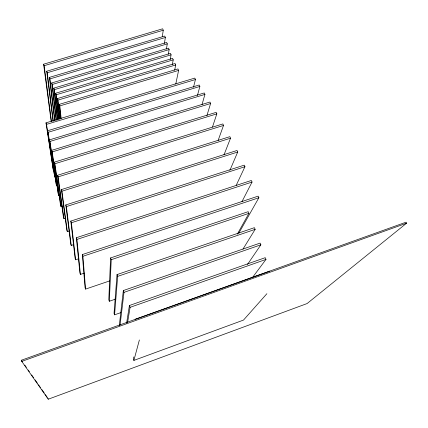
<?xml version="1.0" encoding="UTF-8"?>
<svg xmlns="http://www.w3.org/2000/svg" width="428" height="428" viewBox="0 0 428 428"><rect width="100%" height="100%" fill="white"/><g stroke="black" fill="none" stroke-linecap="round" stroke-linejoin="round"><path stroke-width="0.64" d="M237.294 234.169L248.919 213.353L248.208 211.673L110.601 257.929L108.792 299.809L109.306 301.264L115.608 299.086M109.306 301.264L111.237 259.694L110.601 257.929M242.981 249.091L255.152 229.365L254.425 227.664L117.026 274.594L114.046 313.36L114.565 314.831L120.862 312.627M114.565 314.831L117.673 276.381L117.026 274.594M119.294 325.542L123.344 290.548L260.128 243.093L260.861 244.816L247.47 264.509M120.065 325.071L123.997 292.356L123.344 290.548M162.249 36.803L163.266 30.228L162.656 28.794L43.613 64.211L51.151 121.365M126.608 323.135L129.417 305.512L265.242 257.677L265.986 259.416L252.536 277.435M164.4 43.415L165.358 37.493L164.753 36.054L46.716 71.219L53.029 121.21M127.581 322.509L130.085 307.341L129.417 305.512M166.39 49.124L167.278 43.886L166.669 42.436L49.407 77.393L54.629 120.434M168.332 54.174L169.14 49.584L168.53 48.129L51.745 82.946L56.089 120.086M170.242 59.39L171.077 54.821L170.472 53.361L53.8 88.131L57.395 119.835M172.356 64.43L173.222 59.85L172.618 58.385L55.672 93.234L58.513 119.011M174.667 70.165L175.694 64.96L175.084 63.488L57.47 98.547L59.674 119.134M175.774 84.054L178.594 70.422L177.978 68.94L59.294 104.357L60.813 118.909M193.483 87.28L195.441 79.549L194.831 78.089L45.989 122.841L53.227 169.52L46.524 124.377L45.989 122.841M133.836 356.941L133.327 358.883L133.884 360.413L243.5 320.08L266.885 293.704M197.447 95.449L199.86 86.467L199.245 84.995L47.578 130.749L54.73 177.058L48.118 132.3L47.578 130.749M133.884 360.413L139.378 339.96M202.005 104.63L204.926 94.411L204.306 92.935L49.429 139.886L56.469 185.72L49.969 141.443L49.429 139.886M206.911 115.56L210.603 103.517L209.982 102.03L51.649 150.34L58.534 195.553L52.195 151.913L51.649 150.34M212.475 127.02L216.83 113.859L216.199 112.355L54.34 162.142L60.519 205.146L60.995 206.537L62.269 206.136M218.125 140.438L223.512 125.441L222.87 123.922L57.571 175.261L63.44 217.199L63.916 218.606L65.19 218.2M223.967 154.941L230.521 138.201L229.868 136.666L61.391 189.588L66.843 230.211L67.324 231.628L69.234 231.008M229.863 170.371L237.717 152.02L237.053 150.469L65.81 204.937L70.738 243.992L71.23 245.426L73.766 244.597M236.219 185.303L244.944 166.717L244.276 165.144L70.807 221.083L75.109 258.325L75.606 259.775L78.768 258.726M241.981 201.599L252.049 182.05L251.364 180.461L76.339 237.733L79.908 272.962L80.411 274.428L84.204 273.15M238.792 233.244L258.87 197.747L258.18 196.136L82.32 254.569L85.06 287.627L85.568 289.103L109.611 280.929M406.6 223.186L307.09 303.554L48.257 399.206L21.769 361.393L21.4 360.232L406.108 222.175L406.6 223.186L21.769 361.393M135.136 319.277L269.742 271.192M130.085 307.341L265.986 259.416M123.997 292.356L260.861 244.816M117.673 276.381L255.152 229.365M111.237 259.694L248.919 213.353M85.568 289.103L82.914 256.286L258.87 197.747M80.411 274.428L76.928 239.429L252.049 182.05M75.606 259.775L71.385 222.758L244.944 166.717M71.23 245.426L66.377 206.59L237.717 152.02M67.324 231.628L61.948 191.214L230.521 138.201M63.916 218.606L58.128 176.871L223.512 125.441M60.995 206.537L54.891 163.737L216.83 113.859M52.195 151.913L210.603 103.517M49.969 141.443L204.926 94.411M48.118 132.3L199.86 86.467M46.524 124.377L195.441 79.549M51.446 121.274L44.164 65.709L163.266 30.228M53.329 121.081L47.267 72.723L165.358 37.493M54.966 120.477L49.958 78.902L167.278 43.886M56.437 120.15L52.296 84.455L169.14 49.584M57.753 119.926L54.351 89.65L171.077 54.821M58.882 119.128L56.223 94.759L173.222 59.85M59.984 118.604L58.021 100.082L175.694 64.96M61.14 118.417L59.85 105.898L178.594 70.422M21.4 360.232L22.54 361.869M24.819 365.143L26.343 367.326M28.243 370.054L29.382 371.691M31.661 374.965L33.566 377.694M35.085 379.877L37.364 383.151M38.504 384.788L40.409 387.517M41.928 389.699L44.207 392.979M45.347 394.616L47.246 397.345M43.613 64.211L44.164 65.709M49.407 77.393L49.958 78.902M46.716 71.219L47.267 72.723M51.745 82.946L52.296 84.455M53.8 88.131L54.351 89.65M55.672 93.234L56.223 94.759M57.47 98.547L58.021 100.082M59.294 104.357L59.85 105.898M82.32 254.569L82.914 256.286M54.34 162.142L54.891 163.737M70.807 221.083L71.385 222.758M76.339 237.733L76.928 239.429M57.571 175.261L58.128 176.871M61.391 189.588L61.948 191.214M65.81 204.937L66.377 206.59M48.011 398.436L48.257 399.206"/></g></svg>
